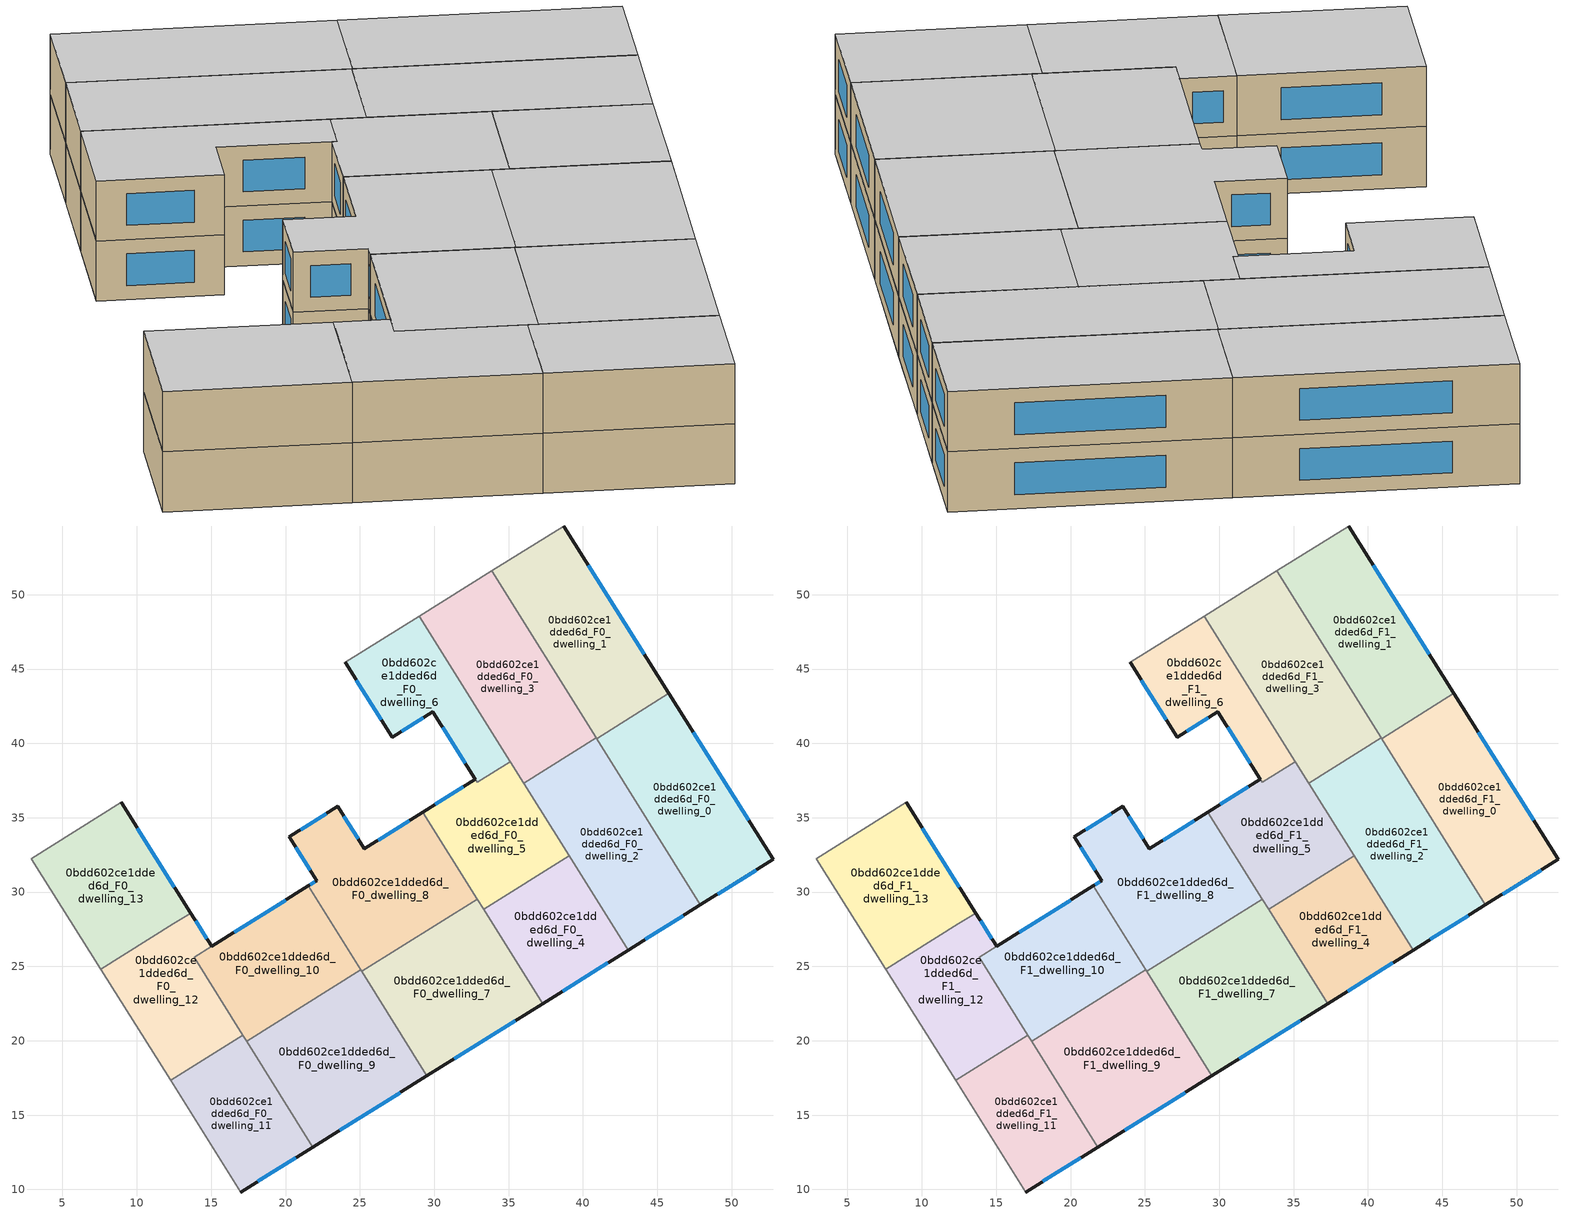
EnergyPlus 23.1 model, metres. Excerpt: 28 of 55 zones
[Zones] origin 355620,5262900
0bdd602ce1dded6d_F0_dwelling_0
 floor ground (EU_floor_Construction): 45.78,43.37 52.8,32.2 47.9,29.14 40.91,40.33 z0
 wall outside (EU_wall_Construction): 47.9,29.14 52.8,32.2 45.78,43.37 z0:3
 wall to 0bdd602ce1dded6d_F0_dwelling_1 (EU_wall_Construction): 45.78,43.37 40.91,40.33 z0:3
 wall to 0bdd602ce1dded6d_F0_dwelling_2 (EU_wall_Construction): 40.91,40.33 47.9,29.14 z0:3
 window (EU_Window_Construction): 49.05,29.85 51.65,31.48 / 51.16,34.82 47.43,40.74 z0.7:2.3
0bdd602ce1dded6d_F0_dwelling_1
 floor ground (EU_floor_Construction): 38.7,54.62 45.78,43.37 40.91,40.33 33.87,51.6 z0
 wall outside (EU_wall_Construction): 45.78,43.37 38.7,54.62 z0:3
 wall adiabatic (EU_wall_Construction): 38.7,54.62 33.87,51.6 z0:3
 wall to 0bdd602ce1dded6d_F0_dwelling_3 (EU_wall_Construction): 33.87,51.6 40.89,40.37 z0:3
 wall to 0bdd602ce1dded6d_F0_dwelling_2 (EU_wall_Construction): 40.89,40.37 40.91,40.33 z0:3
 window (EU_Window_Construction): 44.12,46.01 40.36,51.98 z0.7:2.3
0bdd602ce1dded6d_F0_dwelling_10
 floor ground (EU_floor_Construction): 21.54,30.41 25.07,24.76 17.38,19.96 13.85,25.61 z0
 wall outside (EU_wall_Construction): 21.54,30.41 15.03,26.35 z0:3
 wall to 0bdd602ce1dded6d_F0_dwelling_9 (EU_wall_Construction): 17.38,19.96 25.07,24.76 z0:3
 wall to 0bdd602ce1dded6d_F0_dwelling_12 (EU_wall_Construction): 15.03,26.35 13.85,25.61 17.13,20.37 z0:3
 wall to 0bdd602ce1dded6d_F0_dwelling_8 (EU_wall_Construction): 25.07,24.76 21.54,30.41 z0:3
 wall to 0bdd602ce1dded6d_F0_dwelling_11 (EU_wall_Construction): 17.13,20.37 17.38,19.96 z0:3
 window (EU_Window_Construction): 20.01,29.46 16.56,27.3 z0.7:2.3
0bdd602ce1dded6d_F0_dwelling_11
 floor ground (EU_floor_Construction): 17.13,20.37 21.83,12.85 17,9.83 12.27,17.34 z0
 wall outside (EU_wall_Construction): 17,9.83 21.83,12.85 z0:3
 wall adiabatic (EU_wall_Construction): 12.27,17.34 17,9.83 z0:3
 wall to 0bdd602ce1dded6d_F0_dwelling_12 (EU_wall_Construction): 17.13,20.37 12.27,17.34 z0:3
 wall to 0bdd602ce1dded6d_F0_dwelling_9 (EU_wall_Construction): 21.83,12.85 17.38,19.96 z0:3
 window (EU_Window_Construction): 18.13,10.54 20.69,12.14 z0.7:2.3
0bdd602ce1dded6d_F0_dwelling_12
 floor ground (EU_floor_Construction): 15.03,26.35 13.85,25.61 17.13,20.37 12.27,17.34 7.57,24.81 13.62,28.59 z0
 wall outside (EU_wall_Construction): 15.03,26.35 13.62,28.59 z0:3
 wall adiabatic (EU_wall_Construction): 7.57,24.81 12.27,17.34 z0:3
 wall to 0bdd602ce1dded6d_F0_dwelling_13 (EU_wall_Construction): 12.45,27.85 7.57,24.81 / 13.62,28.59 12.45,27.86 z0:3
 window (EU_Window_Construction): 14.7,26.87 13.95,28.06 z0.7:2.3
0bdd602ce1dded6d_F0_dwelling_13
 floor ground (EU_floor_Construction): 8.94,36.03 13.62,28.59 12.45,27.86 7.57,24.81 2.89,32.25 z0
 wall outside (EU_wall_Construction): 13.62,28.59 8.94,36.03 z0:3
 wall adiabatic (EU_wall_Construction): 8.94,36.03 2.89,32.25 7.57,24.81 z0:3
 window (EU_Window_Construction): 12.52,30.34 10.04,34.28 z0.7:2.3
0bdd602ce1dded6d_F0_dwelling_2
 floor ground (EU_floor_Construction): 40.89,40.37 47.9,29.14 43.04,26.1 36.02,37.33 z0
 wall outside (EU_wall_Construction): 43.04,26.1 47.9,29.14 z0:3
 wall to 0bdd602ce1dded6d_F0_dwelling_3 (EU_wall_Construction): 40.89,40.37 36.02,37.33 z0:3
 wall to 0bdd602ce1dded6d_F0_dwelling_4 (EU_wall_Construction): 39.08,32.43 43.04,26.1 z0:3
 wall to 0bdd602ce1dded6d_F0_dwelling_5 (EU_wall_Construction): 36.02,37.33 39.08,32.43 z0:3
 window (EU_Window_Construction): 44.18,26.81 46.76,28.42 z0.7:2.3
0bdd602ce1dded6d_F0_dwelling_3
 floor ground (EU_floor_Construction): 33.87,51.6 40.89,40.37 36.02,37.33 29.01,48.56 z0
 wall adiabatic (EU_wall_Construction): 33.87,51.6 29.01,48.56 z0:3
 wall to 0bdd602ce1dded6d_F0_dwelling_6 (EU_wall_Construction): 29.01,48.56 35.12,38.76 z0:3
 wall to 0bdd602ce1dded6d_F0_dwelling_5 (EU_wall_Construction): 35.12,38.76 36.02,37.33 z0:3
0bdd602ce1dded6d_F0_dwelling_4
 floor ground (EU_floor_Construction): 39.08,32.43 43.04,26.1 37.28,22.5 33.33,28.84 z0
 wall outside (EU_wall_Construction): 37.28,22.5 43.04,26.1 z0:3
 wall to 0bdd602ce1dded6d_F0_dwelling_5 (EU_wall_Construction): 39.08,32.43 33.33,28.84 z0:3
 wall to 0bdd602ce1dded6d_F0_dwelling_7 (EU_wall_Construction): 33.33,28.84 37.28,22.5 z0:3
 window (EU_Window_Construction): 38.63,23.35 41.69,25.25 z0.7:2.3
0bdd602ce1dded6d_F0_dwelling_5
 floor ground (EU_floor_Construction): 35.12,38.76 39.08,32.43 33.33,28.84 29.24,35.38 32.77,37.58 32.9,37.37 z0
 wall outside (EU_wall_Construction): 32.77,37.58 29.24,35.38 z0:3
 wall to 0bdd602ce1dded6d_F0_dwelling_8 (EU_wall_Construction): 29.24,35.38 32.89,29.53 z0:3
 wall to 0bdd602ce1dded6d_F0_dwelling_6 (EU_wall_Construction): 32.9,37.37 32.77,37.58 / 35.12,38.76 32.9,37.38 z0:3
 wall to 0bdd602ce1dded6d_F0_dwelling_7 (EU_wall_Construction): 32.89,29.53 33.33,28.84 z0:3
 window (EU_Window_Construction): 31.94,37.07 30.07,35.9 z0.7:2.3
0bdd602ce1dded6d_F0_dwelling_6
 floor ground (EU_floor_Construction): 29.01,48.56 35.12,38.76 32.9,37.38 32.76,37.59 29.91,42.14 27.17,40.42 24.01,45.44 z0
 wall outside (EU_wall_Construction): 24.01,45.44 27.17,40.42 29.91,42.14 32.76,37.59 z0:3
 wall adiabatic (EU_wall_Construction): 29.01,48.56 24.01,45.44 z0:3
 window (EU_Window_Construction): 30.58,41.07 32.09,38.66 / 27.81,40.83 29.27,41.73 / 24.75,44.26 26.43,41.6 z0.7:2.3
0bdd602ce1dded6d_F0_dwelling_7
 floor ground (EU_floor_Construction): 32.89,29.53 37.28,22.5 29.51,17.65 25.12,24.68 z0
 wall outside (EU_wall_Construction): 29.51,17.65 37.28,22.5 z0:3
 wall to 0bdd602ce1dded6d_F0_dwelling_8 (EU_wall_Construction): 32.89,29.53 25.12,24.68 z0:3
 wall to 0bdd602ce1dded6d_F0_dwelling_9 (EU_wall_Construction): 25.12,24.68 29.51,17.65 z0:3
 window (EU_Window_Construction): 31.34,18.79 35.46,21.36 z0.7:2.3
0bdd602ce1dded6d_F0_dwelling_8
 floor ground (EU_floor_Construction): 29.24,35.38 32.89,29.53 25.12,24.68 21.54,30.41 22.1,30.76 20.25,33.72 23.51,35.75 25.3,32.91 z0
 wall outside (EU_wall_Construction): 29.24,35.38 25.3,32.91 23.51,35.75 20.25,33.72 22.1,30.76 21.54,30.41 z0:3
 wall to 0bdd602ce1dded6d_F0_dwelling_9 (EU_wall_Construction): 25.07,24.76 25.12,24.68 z0:3
 window (EU_Window_Construction): 22.74,35.28 21.01,34.2 / 24.88,33.58 23.93,35.09 / 28.31,34.8 26.22,33.49 / 21.97,30.68 21.67,30.49 / 20.68,33.03 21.67,31.46 z0.7:2.3
0bdd602ce1dded6d_F0_dwelling_9
 floor ground (EU_floor_Construction): 25.07,24.76 29.51,17.65 21.83,12.85 17.38,19.96 z0
 wall outside (EU_wall_Construction): 21.83,12.85 29.51,17.65 z0:3
 window (EU_Window_Construction): 23.63,13.97 27.71,16.52 z0.7:2.3
0bdd602ce1dded6d_F1_dwelling_0
 floor to 0bdd602ce1dded6d_F0_dwelling_0 (EU_floor_Construction): 45.78,43.37 52.8,32.2 47.9,29.14 40.91,40.33 z3
 wall outside (EU_wall_Construction): 47.9,29.14 52.8,32.2 45.78,43.37 z3:6
 wall to 0bdd602ce1dded6d_F1_dwelling_1 (EU_wall_Construction): 45.78,43.37 40.91,40.33 z3:6
 wall to 0bdd602ce1dded6d_F1_dwelling_2 (EU_wall_Construction): 40.91,40.33 47.9,29.14 z3:6
 window (EU_Window_Construction): 49.05,29.85 51.65,31.48 / 51.16,34.82 47.43,40.74 z3.7:5.3
 ceiling to 0bdd602ce1dded6d_F2_dwelling_0 (EU_floor_Construction): 52.8,32.2 45.78,43.37 40.91,40.33 47.9,29.14 z6
0bdd602ce1dded6d_F1_dwelling_1
 floor to 0bdd602ce1dded6d_F0_dwelling_1 (EU_floor_Construction): 38.7,54.62 45.78,43.37 40.91,40.33 33.87,51.6 z3
 wall outside (EU_wall_Construction): 45.78,43.37 38.7,54.62 z3:6
 wall adiabatic (EU_wall_Construction): 38.7,54.62 33.87,51.6 z3:6
 wall to 0bdd602ce1dded6d_F1_dwelling_3 (EU_wall_Construction): 33.87,51.6 40.89,40.37 z3:6
 wall to 0bdd602ce1dded6d_F1_dwelling_2 (EU_wall_Construction): 40.89,40.37 40.91,40.33 z3:6
 window (EU_Window_Construction): 44.12,46.01 40.36,51.98 z3.7:5.3
 ceiling to 0bdd602ce1dded6d_F2_dwelling_1 (EU_floor_Construction): 45.78,43.37 38.7,54.62 33.87,51.6 40.91,40.33 z6
0bdd602ce1dded6d_F1_dwelling_10
 floor to 0bdd602ce1dded6d_F0_dwelling_10 (EU_floor_Construction): 21.54,30.41 25.07,24.76 17.38,19.96 13.85,25.61 z3
 wall outside (EU_wall_Construction): 21.54,30.41 15.03,26.35 z3:6
 wall to 0bdd602ce1dded6d_F1_dwelling_9 (EU_wall_Construction): 17.38,19.96 25.07,24.76 z3:6
 wall to 0bdd602ce1dded6d_F1_dwelling_12 (EU_wall_Construction): 15.03,26.35 13.85,25.61 17.13,20.37 z3:6
 wall to 0bdd602ce1dded6d_F1_dwelling_8 (EU_wall_Construction): 25.07,24.76 21.54,30.41 z3:6
 wall to 0bdd602ce1dded6d_F1_dwelling_11 (EU_wall_Construction): 17.13,20.37 17.38,19.96 z3:6
 window (EU_Window_Construction): 20.01,29.46 16.56,27.3 z3.7:5.3
 ceiling to 0bdd602ce1dded6d_F2_dwelling_10 (EU_floor_Construction): 25.07,24.76 21.54,30.41 13.85,25.61 17.38,19.96 z6
0bdd602ce1dded6d_F1_dwelling_11
 floor to 0bdd602ce1dded6d_F0_dwelling_11 (EU_floor_Construction): 17.13,20.37 21.83,12.85 17,9.83 12.27,17.34 z3
 wall outside (EU_wall_Construction): 17,9.83 21.83,12.85 z3:6
 wall adiabatic (EU_wall_Construction): 12.27,17.34 17,9.83 z3:6
 wall to 0bdd602ce1dded6d_F1_dwelling_12 (EU_wall_Construction): 17.13,20.37 12.27,17.34 z3:6
 wall to 0bdd602ce1dded6d_F1_dwelling_9 (EU_wall_Construction): 21.83,12.85 17.38,19.96 z3:6
 window (EU_Window_Construction): 18.13,10.54 20.69,12.14 z3.7:5.3
 ceiling to 0bdd602ce1dded6d_F2_dwelling_11 (EU_floor_Construction): 21.83,12.85 17.13,20.37 12.27,17.34 17,9.83 z6
0bdd602ce1dded6d_F1_dwelling_12
 floor to 0bdd602ce1dded6d_F0_dwelling_12 (EU_floor_Construction): 15.03,26.35 13.85,25.61 17.13,20.37 12.27,17.34 7.57,24.81 13.62,28.59 z3
 wall outside (EU_wall_Construction): 15.03,26.35 13.62,28.59 z3:6
 wall adiabatic (EU_wall_Construction): 7.57,24.81 12.27,17.34 z3:6
 wall to 0bdd602ce1dded6d_F1_dwelling_13 (EU_wall_Construction): 12.45,27.85 7.57,24.81 / 13.62,28.59 12.45,27.86 z3:6
 window (EU_Window_Construction): 14.7,26.87 13.95,28.06 z3.7:5.3
 ceiling to 0bdd602ce1dded6d_F2_dwelling_12 (EU_floor_Construction): 17.13,20.37 13.85,25.61 15.03,26.35 13.62,28.59 7.57,24.81 12.27,17.34 z6
0bdd602ce1dded6d_F1_dwelling_13
 floor to 0bdd602ce1dded6d_F0_dwelling_13 (EU_floor_Construction): 8.94,36.03 13.62,28.59 12.45,27.86 7.57,24.81 2.89,32.25 z3
 wall outside (EU_wall_Construction): 13.62,28.59 8.94,36.03 z3:6
 wall adiabatic (EU_wall_Construction): 8.94,36.03 2.89,32.25 7.57,24.81 z3:6
 window (EU_Window_Construction): 12.52,30.34 10.04,34.28 z3.7:5.3
 ceiling to 0bdd602ce1dded6d_F2_dwelling_13 (EU_floor_Construction): 12.45,27.86 13.62,28.59 8.94,36.03 2.89,32.25 7.57,24.81 z6
0bdd602ce1dded6d_F1_dwelling_2
 floor to 0bdd602ce1dded6d_F0_dwelling_2 (EU_floor_Construction): 40.89,40.37 47.9,29.14 43.04,26.1 36.02,37.33 z3
 wall outside (EU_wall_Construction): 43.04,26.1 47.9,29.14 z3:6
 wall to 0bdd602ce1dded6d_F1_dwelling_3 (EU_wall_Construction): 40.89,40.37 36.02,37.33 z3:6
 wall to 0bdd602ce1dded6d_F1_dwelling_4 (EU_wall_Construction): 39.08,32.43 43.04,26.1 z3:6
 wall to 0bdd602ce1dded6d_F1_dwelling_5 (EU_wall_Construction): 36.02,37.33 39.08,32.43 z3:6
 window (EU_Window_Construction): 44.18,26.81 46.76,28.42 z3.7:5.3
 ceiling to 0bdd602ce1dded6d_F2_dwelling_2 (EU_floor_Construction): 47.9,29.14 40.89,40.37 36.02,37.33 43.04,26.1 z6
0bdd602ce1dded6d_F1_dwelling_3
 floor to 0bdd602ce1dded6d_F0_dwelling_3 (EU_floor_Construction): 33.87,51.6 40.89,40.37 36.02,37.33 29.01,48.56 z3
 wall adiabatic (EU_wall_Construction): 33.87,51.6 29.01,48.56 z3:6
 wall to 0bdd602ce1dded6d_F1_dwelling_6 (EU_wall_Construction): 29.01,48.56 35.12,38.76 z3:6
 wall to 0bdd602ce1dded6d_F1_dwelling_5 (EU_wall_Construction): 35.12,38.76 36.02,37.33 z3:6
 ceiling to 0bdd602ce1dded6d_F2_dwelling_3 (EU_floor_Construction): 40.89,40.37 33.87,51.6 29.01,48.56 36.02,37.33 z6
0bdd602ce1dded6d_F1_dwelling_4
 floor to 0bdd602ce1dded6d_F0_dwelling_4 (EU_floor_Construction): 39.08,32.43 43.04,26.1 37.28,22.5 33.33,28.84 z3
 wall outside (EU_wall_Construction): 37.28,22.5 43.04,26.1 z3:6
 wall to 0bdd602ce1dded6d_F1_dwelling_5 (EU_wall_Construction): 39.08,32.43 33.33,28.84 z3:6
 wall to 0bdd602ce1dded6d_F1_dwelling_7 (EU_wall_Construction): 33.33,28.84 37.28,22.5 z3:6
 window (EU_Window_Construction): 38.63,23.35 41.69,25.25 z3.7:5.3
 ceiling to 0bdd602ce1dded6d_F2_dwelling_4 (EU_floor_Construction): 43.04,26.1 39.08,32.43 33.33,28.84 37.28,22.5 z6
0bdd602ce1dded6d_F1_dwelling_5
 floor to 0bdd602ce1dded6d_F0_dwelling_5 (EU_floor_Construction): 35.12,38.76 39.08,32.43 33.33,28.84 29.24,35.38 32.77,37.58 32.9,37.37 z3
 wall outside (EU_wall_Construction): 32.77,37.58 29.24,35.38 z3:6
 wall to 0bdd602ce1dded6d_F1_dwelling_8 (EU_wall_Construction): 29.24,35.38 32.89,29.53 z3:6
 wall to 0bdd602ce1dded6d_F1_dwelling_6 (EU_wall_Construction): 32.9,37.37 32.77,37.58 / 35.12,38.76 32.9,37.38 z3:6
 wall to 0bdd602ce1dded6d_F1_dwelling_7 (EU_wall_Construction): 32.89,29.53 33.33,28.84 z3:6
 window (EU_Window_Construction): 31.94,37.07 30.07,35.9 z3.7:5.3
 ceiling to 0bdd602ce1dded6d_F2_dwelling_5 (EU_floor_Construction): 39.08,32.43 35.12,38.76 32.9,37.37 32.77,37.58 29.24,35.38 33.33,28.84 z6
0bdd602ce1dded6d_F1_dwelling_6
 floor to 0bdd602ce1dded6d_F0_dwelling_6 (EU_floor_Construction): 29.01,48.56 35.12,38.76 32.9,37.37 32.76,37.59 29.91,42.14 27.17,40.42 24.01,45.44 z3
 wall outside (EU_wall_Construction): 24.01,45.44 27.17,40.42 29.91,42.14 32.76,37.59 z3:6
 wall adiabatic (EU_wall_Construction): 29.01,48.56 24.01,45.44 z3:6
 window (EU_Window_Construction): 30.58,41.07 32.09,38.66 / 27.81,40.83 29.27,41.73 / 24.75,44.26 26.43,41.6 z3.7:5.3
 ceiling to 0bdd602ce1dded6d_F2_dwelling_6 (EU_floor_Construction): 35.12,38.76 29.01,48.56 24.01,45.44 27.17,40.42 29.91,42.14 32.76,37.59 32.9,37.37 z6
0bdd602ce1dded6d_F1_dwelling_7
 floor to 0bdd602ce1dded6d_F0_dwelling_7 (EU_floor_Construction): 32.89,29.53 37.28,22.5 29.51,17.65 25.12,24.68 z3
 wall outside (EU_wall_Construction): 29.51,17.65 37.28,22.5 z3:6
 wall to 0bdd602ce1dded6d_F1_dwelling_8 (EU_wall_Construction): 32.89,29.53 25.12,24.68 z3:6
 wall to 0bdd602ce1dded6d_F1_dwelling_9 (EU_wall_Construction): 25.12,24.68 29.51,17.65 z3:6
 window (EU_Window_Construction): 31.34,18.79 35.46,21.36 z3.7:5.3
 ceiling to 0bdd602ce1dded6d_F2_dwelling_7 (EU_floor_Construction): 37.28,22.5 32.89,29.53 25.12,24.68 29.51,17.65 z6
0bdd602ce1dded6d_F1_dwelling_8
 floor to 0bdd602ce1dded6d_F0_dwelling_8 (EU_floor_Construction): 29.24,35.38 32.89,29.53 25.12,24.68 21.54,30.41 22.1,30.76 20.25,33.72 23.51,35.75 25.3,32.91 z3
 wall outside (EU_wall_Construction): 29.24,35.38 25.3,32.91 23.51,35.75 20.25,33.72 22.1,30.76 21.54,30.41 z3:6
 wall to 0bdd602ce1dded6d_F1_dwelling_9 (EU_wall_Construction): 25.07,24.76 25.12,24.68 z3:6
 window (EU_Window_Construction): 22.74,35.28 21.01,34.2 / 24.88,33.58 23.93,35.09 / 28.31,34.8 26.22,33.49 / 21.97,30.68 21.67,30.49 / 20.68,33.03 21.67,31.46 z3.7:5.3
 ceiling to 0bdd602ce1dded6d_F2_dwelling_8 (EU_floor_Construction): 32.89,29.53 29.24,35.38 25.3,32.91 23.51,35.75 20.25,33.72 22.1,30.76 21.54,30.41 25.12,24.68 z6
0bdd602ce1dded6d_F1_dwelling_9
 floor to 0bdd602ce1dded6d_F0_dwelling_9 (EU_floor_Construction): 25.07,24.76 29.51,17.65 21.83,12.85 17.38,19.96 z3
 wall outside (EU_wall_Construction): 21.83,12.85 29.51,17.65 z3:6
 window (EU_Window_Construction): 23.63,13.97 27.71,16.52 z3.7:5.3
 ceiling to 0bdd602ce1dded6d_F2_dwelling_9 (EU_floor_Construction): 29.51,17.65 25.07,24.76 17.38,19.96 21.83,12.85 z6
[Building]
EU S2 Campaign: North Axis=0; Terrain=City; Solar Distribution=FullExterior
[Site:Location]
Budapest.Ferenc.Liszt.Intl.AP: Latitude=47.437; Longitude=19.256; Time Zone=1; Elevation=185
[SizingPeriod:WeatherFileDays]
AnnualSizingPeriod: Begin Month=1; Begin Day of Month=1; End Month=12; End Day of Month=31; Day of Week for Start Day=Monday; Use Weather File Daylight Saving Period=No; Use Weather File Rain and Snow Indicators=No
[MATERIAL]
EU_InternalMass_Material: Roughness=MediumRough; Thickness=0.1; Conductivity=1; Density=1800; Specific Heat=900; Thermal Absorptance=0.9; Solar Absorptance=0.7; Visible Absorptance=0.7
[MATERIAL:NOMASS] Roughness=MediumRough; Thermal Absorptance=0.9; Solar Absorptance=0.7; Visible Absorptance=0.7
Name | Thermal Resistance
EU_wall_NoMass | 0.832559
EU_floor_NoMass | 0.872794
[WINDOWMATERIAL:SIMPLEGLAZINGSYSTEM]
EU_Window_SimpleGlazing: UFactor=2.79869; Solar Heat Gain Coefficient=0.75; Visible Transmittance=0.75
[CONSTRUCTION]
EU_wall_Construction: EU_wall_NoMass
EU_floor_Construction: EU_floor_NoMass
EU_Window_Construction: EU_Window_SimpleGlazing
EU_InternalMass_Construction: EU_InternalMass_Material
[ZONE] Type=1; Multiplier=1; Ceiling Height=autocalculate; Floor Area=autocalculate; Part of Total Floor Area=Yes
Name | Volume
0bdd602ce1dded6d_F0_dwelling_0; 0bdd602ce1dded6d_F1_dwelling_0 | 227.938
0bdd602ce1dded6d_F0_dwelling_1; 0bdd602ce1dded6d_F1_dwelling_1 | 227.961
0bdd602ce1dded6d_F0_dwelling_10; 0bdd602ce1dded6d_F1_dwelling_10 | 181.027
0bdd602ce1dded6d_F0_dwelling_11; 0bdd602ce1dded6d_F1_dwelling_11 | 151.982
0bdd602ce1dded6d_F0_dwelling_12; 0bdd602ce1dded6d_F1_dwelling_12 | 162.929
0bdd602ce1dded6d_F0_dwelling_13; 0bdd602ce1dded6d_F1_dwelling_13 | 187.923
0bdd602ce1dded6d_F0_dwelling_2; 0bdd602ce1dded6d_F1_dwelling_2 | 227.967
0bdd602ce1dded6d_F0_dwelling_3; 0bdd602ce1dded6d_F1_dwelling_3 | 227.969
0bdd602ce1dded6d_F0_dwelling_4; 0bdd602ce1dded6d_F1_dwelling_4 | 151.972
0bdd602ce1dded6d_F0_dwelling_5; 0bdd602ce1dded6d_F1_dwelling_5 | 155.064
0bdd602ce1dded6d_F0_dwelling_6 | 148.906
0bdd602ce1dded6d_F1_dwelling_6 | 148.909
0bdd602ce1dded6d_F0_dwelling_7; 0bdd602ce1dded6d_F1_dwelling_7 | 227.96
0bdd602ce1dded6d_F0_dwelling_8; 0bdd602ce1dded6d_F1_dwelling_8 | 227.95
0bdd602ce1dded6d_F0_dwelling_9; 0bdd602ce1dded6d_F1_dwelling_9 | 227.97
[INTERNALMASS] Construction=EU_InternalMass_Construction
Name | Zone or ZoneList | Surface Area
0bdd602ce1dded6d_F0_dwelling_0_EU_InternalMass | 0bdd602ce1dded6d_F0_dwelling_0 | 75.9794
0bdd602ce1dded6d_F0_dwelling_1_EU_InternalMass | 0bdd602ce1dded6d_F0_dwelling_1 | 75.987
0bdd602ce1dded6d_F0_dwelling_2_EU_InternalMass | 0bdd602ce1dded6d_F0_dwelling_2 | 75.9888
0bdd602ce1dded6d_F0_dwelling_3_EU_InternalMass | 0bdd602ce1dded6d_F0_dwelling_3 | 75.9896
0bdd602ce1dded6d_F0_dwelling_4_EU_InternalMass | 0bdd602ce1dded6d_F0_dwelling_4 | 50.6574
0bdd602ce1dded6d_F0_dwelling_5_EU_InternalMass | 0bdd602ce1dded6d_F0_dwelling_5 | 51.6879
0bdd602ce1dded6d_F0_dwelling_6_EU_InternalMass | 0bdd602ce1dded6d_F0_dwelling_6 | 49.6358
0bdd602ce1dded6d_F0_dwelling_7_EU_InternalMass | 0bdd602ce1dded6d_F0_dwelling_7 | 75.9865
0bdd602ce1dded6d_F0_dwelling_8_EU_InternalMass | 0bdd602ce1dded6d_F0_dwelling_8 | 75.9834
0bdd602ce1dded6d_F0_dwelling_9_EU_InternalMass | 0bdd602ce1dded6d_F0_dwelling_9 | 75.9901
0bdd602ce1dded6d_F0_dwelling_10_EU_InternalMass | 0bdd602ce1dded6d_F0_dwelling_10 | 60.3439
0bdd602ce1dded6d_F0_dwelling_11_EU_InternalMass | 0bdd602ce1dded6d_F0_dwelling_11 | 50.6608
0bdd602ce1dded6d_F0_dwelling_12_EU_InternalMass | 0bdd602ce1dded6d_F0_dwelling_12 | 54.3192
0bdd602ce1dded6d_F0_dwelling_13_EU_InternalMass | 0bdd602ce1dded6d_F0_dwelling_13 | 62.6387
0bdd602ce1dded6d_F1_dwelling_0_EU_InternalMass | 0bdd602ce1dded6d_F1_dwelling_0 | 75.9794
0bdd602ce1dded6d_F1_dwelling_1_EU_InternalMass | 0bdd602ce1dded6d_F1_dwelling_1 | 75.987
0bdd602ce1dded6d_F1_dwelling_2_EU_InternalMass | 0bdd602ce1dded6d_F1_dwelling_2 | 75.9888
0bdd602ce1dded6d_F1_dwelling_3_EU_InternalMass | 0bdd602ce1dded6d_F1_dwelling_3 | 75.9896
0bdd602ce1dded6d_F1_dwelling_4_EU_InternalMass | 0bdd602ce1dded6d_F1_dwelling_4 | 50.6574
0bdd602ce1dded6d_F1_dwelling_5_EU_InternalMass | 0bdd602ce1dded6d_F1_dwelling_5 | 51.6879
0bdd602ce1dded6d_F1_dwelling_6_EU_InternalMass | 0bdd602ce1dded6d_F1_dwelling_6 | 49.6358
0bdd602ce1dded6d_F1_dwelling_7_EU_InternalMass | 0bdd602ce1dded6d_F1_dwelling_7 | 75.9865
0bdd602ce1dded6d_F1_dwelling_8_EU_InternalMass | 0bdd602ce1dded6d_F1_dwelling_8 | 75.9834
0bdd602ce1dded6d_F1_dwelling_9_EU_InternalMass | 0bdd602ce1dded6d_F1_dwelling_9 | 75.9901
0bdd602ce1dded6d_F1_dwelling_10_EU_InternalMass | 0bdd602ce1dded6d_F1_dwelling_10 | 60.3439
0bdd602ce1dded6d_F1_dwelling_11_EU_InternalMass | 0bdd602ce1dded6d_F1_dwelling_11 | 50.6608
0bdd602ce1dded6d_F1_dwelling_12_EU_InternalMass | 0bdd602ce1dded6d_F1_dwelling_12 | 54.3192
0bdd602ce1dded6d_F1_dwelling_13_EU_InternalMass | 0bdd602ce1dded6d_F1_dwelling_13 | 62.6387
[OTHEREQUIPMENT] Fuel Type=Electricity; Design Level Calculation Method=Watts/Area; Power per Zone Floor Area=1; Fraction Latent=0; Fraction Radiant=0; Fraction Lost=0; Carbon Dioxide Generation Rate=0; EndUse Subcategory=EU_Step8_InternalGains
Name | Zone or ZoneList or Space or SpaceList | Schedule
EU_Step8_InternalGain_0bdd602ce1dded6d_F0_dwelling_0_f000 | 0bdd602ce1dded6d_F0_dwelling_0 | EU_Step8_GainSchedule_0bdd602ce1dded6d_F0_dwelling_0_f000
EU_Step8_InternalGain_0bdd602ce1dded6d_F0_dwelling_1_f000 | 0bdd602ce1dded6d_F0_dwelling_1 | EU_Step8_GainSchedule_0bdd602ce1dded6d_F0_dwelling_1_f000
EU_Step8_InternalGain_0bdd602ce1dded6d_F0_dwelling_2_f000 | 0bdd602ce1dded6d_F0_dwelling_2 | EU_Step8_GainSchedule_0bdd602ce1dded6d_F0_dwelling_2_f000
EU_Step8_InternalGain_0bdd602ce1dded6d_F0_dwelling_3_f000 | 0bdd602ce1dded6d_F0_dwelling_3 | EU_Step8_GainSchedule_0bdd602ce1dded6d_F0_dwelling_3_f000
EU_Step8_InternalGain_0bdd602ce1dded6d_F0_dwelling_4_f000 | 0bdd602ce1dded6d_F0_dwelling_4 | EU_Step8_GainSchedule_0bdd602ce1dded6d_F0_dwelling_4_f000
EU_Step8_InternalGain_0bdd602ce1dded6d_F0_dwelling_5_f000 | 0bdd602ce1dded6d_F0_dwelling_5 | EU_Step8_GainSchedule_0bdd602ce1dded6d_F0_dwelling_5_f000
EU_Step8_InternalGain_0bdd602ce1dded6d_F0_dwelling_6_f000 | 0bdd602ce1dded6d_F0_dwelling_6 | EU_Step8_GainSchedule_0bdd602ce1dded6d_F0_dwelling_6_f000
EU_Step8_InternalGain_0bdd602ce1dded6d_F0_dwelling_7_f000 | 0bdd602ce1dded6d_F0_dwelling_7 | EU_Step8_GainSchedule_0bdd602ce1dded6d_F0_dwelling_7_f000
EU_Step8_InternalGain_0bdd602ce1dded6d_F0_dwelling_8_f000 | 0bdd602ce1dded6d_F0_dwelling_8 | EU_Step8_GainSchedule_0bdd602ce1dded6d_F0_dwelling_8_f000
EU_Step8_InternalGain_0bdd602ce1dded6d_F0_dwelling_9_f000 | 0bdd602ce1dded6d_F0_dwelling_9 | EU_Step8_GainSchedule_0bdd602ce1dded6d_F0_dwelling_9_f000
EU_Step8_InternalGain_0bdd602ce1dded6d_F0_dwelling_10_f000 | 0bdd602ce1dded6d_F0_dwelling_10 | EU_Step8_GainSchedule_0bdd602ce1dded6d_F0_dwelling_10_f000
EU_Step8_InternalGain_0bdd602ce1dded6d_F0_dwelling_11_f000 | 0bdd602ce1dded6d_F0_dwelling_11 | EU_Step8_GainSchedule_0bdd602ce1dded6d_F0_dwelling_11_f000
EU_Step8_InternalGain_0bdd602ce1dded6d_F0_dwelling_12_f000 | 0bdd602ce1dded6d_F0_dwelling_12 | EU_Step8_GainSchedule_0bdd602ce1dded6d_F0_dwelling_12_f000
EU_Step8_InternalGain_0bdd602ce1dded6d_F0_dwelling_13_f000 | 0bdd602ce1dded6d_F0_dwelling_13 | EU_Step8_GainSchedule_0bdd602ce1dded6d_F0_dwelling_13_f000
EU_Step8_InternalGain_0bdd602ce1dded6d_F1_dwelling_0_f000 | 0bdd602ce1dded6d_F1_dwelling_0 | EU_Step8_GainSchedule_0bdd602ce1dded6d_F1_dwelling_0_f000
EU_Step8_InternalGain_0bdd602ce1dded6d_F1_dwelling_1_f000 | 0bdd602ce1dded6d_F1_dwelling_1 | EU_Step8_GainSchedule_0bdd602ce1dded6d_F1_dwelling_1_f000
EU_Step8_InternalGain_0bdd602ce1dded6d_F1_dwelling_2_f000 | 0bdd602ce1dded6d_F1_dwelling_2 | EU_Step8_GainSchedule_0bdd602ce1dded6d_F1_dwelling_2_f000
EU_Step8_InternalGain_0bdd602ce1dded6d_F1_dwelling_3_f000 | 0bdd602ce1dded6d_F1_dwelling_3 | EU_Step8_GainSchedule_0bdd602ce1dded6d_F1_dwelling_3_f000
EU_Step8_InternalGain_0bdd602ce1dded6d_F1_dwelling_4_f000 | 0bdd602ce1dded6d_F1_dwelling_4 | EU_Step8_GainSchedule_0bdd602ce1dded6d_F1_dwelling_4_f000
EU_Step8_InternalGain_0bdd602ce1dded6d_F1_dwelling_5_f000 | 0bdd602ce1dded6d_F1_dwelling_5 | EU_Step8_GainSchedule_0bdd602ce1dded6d_F1_dwelling_5_f000
EU_Step8_InternalGain_0bdd602ce1dded6d_F1_dwelling_6_f000 | 0bdd602ce1dded6d_F1_dwelling_6 | EU_Step8_GainSchedule_0bdd602ce1dded6d_F1_dwelling_6_f000
EU_Step8_InternalGain_0bdd602ce1dded6d_F1_dwelling_7_f000 | 0bdd602ce1dded6d_F1_dwelling_7 | EU_Step8_GainSchedule_0bdd602ce1dded6d_F1_dwelling_7_f000
EU_Step8_InternalGain_0bdd602ce1dded6d_F1_dwelling_8_f000 | 0bdd602ce1dded6d_F1_dwelling_8 | EU_Step8_GainSchedule_0bdd602ce1dded6d_F1_dwelling_8_f000
EU_Step8_InternalGain_0bdd602ce1dded6d_F1_dwelling_9_f000 | 0bdd602ce1dded6d_F1_dwelling_9 | EU_Step8_GainSchedule_0bdd602ce1dded6d_F1_dwelling_9_f000
EU_Step8_InternalGain_0bdd602ce1dded6d_F1_dwelling_10_f000 | 0bdd602ce1dded6d_F1_dwelling_10 | EU_Step8_GainSchedule_0bdd602ce1dded6d_F1_dwelling_10_f000
EU_Step8_InternalGain_0bdd602ce1dded6d_F1_dwelling_11_f000 | 0bdd602ce1dded6d_F1_dwelling_11 | EU_Step8_GainSchedule_0bdd602ce1dded6d_F1_dwelling_11_f000
EU_Step8_InternalGain_0bdd602ce1dded6d_F1_dwelling_12_f000 | 0bdd602ce1dded6d_F1_dwelling_12 | EU_Step8_GainSchedule_0bdd602ce1dded6d_F1_dwelling_12_f000
EU_Step8_InternalGain_0bdd602ce1dded6d_F1_dwelling_13_f000 | 0bdd602ce1dded6d_F1_dwelling_13 | EU_Step8_GainSchedule_0bdd602ce1dded6d_F1_dwelling_13_f000
[ZONEVENTILATION:DESIGNFLOWRATE] Schedule=EU_AlwaysOn; Design Flow Rate Calculation Method=AirChanges/Hour; Air Changes per Hour=0.475469; Ventilation Type=Natural; Fan Pressure Rise=0; Fan Total Efficiency=1; Constant Term Coefficient=1; Temperature Term Coefficient=0; Velocity Term Coefficient=0; Velocity Squared Term Coefficient=0; Minimum Indoor Temperature=-100; Maximum Indoor Temperature=100; Delta Temperature=-100; Minimum Outdoor Temperature=-100; Maximum Outdoor Temperature=100; Maximum Wind Speed=40
Name | Zone or ZoneList or Space or SpaceList
EU_ConstantAir_0bdd602ce1dded6d_F0_dwelling_0 | 0bdd602ce1dded6d_F0_dwelling_0
EU_ConstantAir_0bdd602ce1dded6d_F0_dwelling_1 | 0bdd602ce1dded6d_F0_dwelling_1
EU_ConstantAir_0bdd602ce1dded6d_F0_dwelling_2 | 0bdd602ce1dded6d_F0_dwelling_2
EU_ConstantAir_0bdd602ce1dded6d_F0_dwelling_3 | 0bdd602ce1dded6d_F0_dwelling_3
EU_ConstantAir_0bdd602ce1dded6d_F0_dwelling_4 | 0bdd602ce1dded6d_F0_dwelling_4
EU_ConstantAir_0bdd602ce1dded6d_F0_dwelling_5 | 0bdd602ce1dded6d_F0_dwelling_5
EU_ConstantAir_0bdd602ce1dded6d_F0_dwelling_6 | 0bdd602ce1dded6d_F0_dwelling_6
EU_ConstantAir_0bdd602ce1dded6d_F0_dwelling_7 | 0bdd602ce1dded6d_F0_dwelling_7
EU_ConstantAir_0bdd602ce1dded6d_F0_dwelling_8 | 0bdd602ce1dded6d_F0_dwelling_8
EU_ConstantAir_0bdd602ce1dded6d_F0_dwelling_9 | 0bdd602ce1dded6d_F0_dwelling_9
EU_ConstantAir_0bdd602ce1dded6d_F0_dwelling_10 | 0bdd602ce1dded6d_F0_dwelling_10
EU_ConstantAir_0bdd602ce1dded6d_F0_dwelling_11 | 0bdd602ce1dded6d_F0_dwelling_11
EU_ConstantAir_0bdd602ce1dded6d_F0_dwelling_12 | 0bdd602ce1dded6d_F0_dwelling_12
EU_ConstantAir_0bdd602ce1dded6d_F0_dwelling_13 | 0bdd602ce1dded6d_F0_dwelling_13
EU_ConstantAir_0bdd602ce1dded6d_F1_dwelling_0 | 0bdd602ce1dded6d_F1_dwelling_0
EU_ConstantAir_0bdd602ce1dded6d_F1_dwelling_1 | 0bdd602ce1dded6d_F1_dwelling_1
EU_ConstantAir_0bdd602ce1dded6d_F1_dwelling_2 | 0bdd602ce1dded6d_F1_dwelling_2
EU_ConstantAir_0bdd602ce1dded6d_F1_dwelling_3 | 0bdd602ce1dded6d_F1_dwelling_3
EU_ConstantAir_0bdd602ce1dded6d_F1_dwelling_4 | 0bdd602ce1dded6d_F1_dwelling_4
EU_ConstantAir_0bdd602ce1dded6d_F1_dwelling_5 | 0bdd602ce1dded6d_F1_dwelling_5
EU_ConstantAir_0bdd602ce1dded6d_F1_dwelling_6 | 0bdd602ce1dded6d_F1_dwelling_6
EU_ConstantAir_0bdd602ce1dded6d_F1_dwelling_7 | 0bdd602ce1dded6d_F1_dwelling_7
EU_ConstantAir_0bdd602ce1dded6d_F1_dwelling_8 | 0bdd602ce1dded6d_F1_dwelling_8
EU_ConstantAir_0bdd602ce1dded6d_F1_dwelling_9 | 0bdd602ce1dded6d_F1_dwelling_9
EU_ConstantAir_0bdd602ce1dded6d_F1_dwelling_10 | 0bdd602ce1dded6d_F1_dwelling_10
EU_ConstantAir_0bdd602ce1dded6d_F1_dwelling_11 | 0bdd602ce1dded6d_F1_dwelling_11
EU_ConstantAir_0bdd602ce1dded6d_F1_dwelling_12 | 0bdd602ce1dded6d_F1_dwelling_12
EU_ConstantAir_0bdd602ce1dded6d_F1_dwelling_13 | 0bdd602ce1dded6d_F1_dwelling_13
[HVACTEMPLATE:THERMOSTAT] Constant Heating Setpoint=20; Constant Cooling Setpoint=50
EU_HeatOnly_0bdd602ce1dded6d_F0_dwelling_0; EU_HeatOnly_0bdd602ce1dded6d_F0_dwelling_1; EU_HeatOnly_0bdd602ce1dded6d_F0_dwelling_2; EU_HeatOnly_0bdd602ce1dded6d_F0_dwelling_3; EU_HeatOnly_0bdd602ce1dded6d_F0_dwelling_4; EU_HeatOnly_0bdd602ce1dded6d_F0_dwelling_5; EU_HeatOnly_0bdd602ce1dded6d_F0_dwelling_6; EU_HeatOnly_0bdd602ce1dded6d_F0_dwelling_7; EU_HeatOnly_0bdd602ce1dded6d_F0_dwelling_8; EU_HeatOnly_0bdd602ce1dded6d_F0_dwelling_9; EU_HeatOnly_0bdd602ce1dded6d_F0_dwelling_10; EU_HeatOnly_0bdd602ce1dded6d_F0_dwelling_11; EU_HeatOnly_0bdd602ce1dded6d_F0_dwelling_12; EU_HeatOnly_0bdd602ce1dded6d_F0_dwelling_13; EU_HeatOnly_0bdd602ce1dded6d_F1_dwelling_0; EU_HeatOnly_0bdd602ce1dded6d_F1_dwelling_1; EU_HeatOnly_0bdd602ce1dded6d_F1_dwelling_2; EU_HeatOnly_0bdd602ce1dded6d_F1_dwelling_3; EU_HeatOnly_0bdd602ce1dded6d_F1_dwelling_4; EU_HeatOnly_0bdd602ce1dded6d_F1_dwelling_5; EU_HeatOnly_0bdd602ce1dded6d_F1_dwelling_6; EU_HeatOnly_0bdd602ce1dded6d_F1_dwelling_7; EU_HeatOnly_0bdd602ce1dded6d_F1_dwelling_8; EU_HeatOnly_0bdd602ce1dded6d_F1_dwelling_9; EU_HeatOnly_0bdd602ce1dded6d_F1_dwelling_10; EU_HeatOnly_0bdd602ce1dded6d_F1_dwelling_11; EU_HeatOnly_0bdd602ce1dded6d_F1_dwelling_12; EU_HeatOnly_0bdd602ce1dded6d_F1_dwelling_13; EU_HeatOnly_0bdd602ce1dded6d_F2_dwelling_0; EU_HeatOnly_0bdd602ce1dded6d_F2_dwelling_1; EU_HeatOnly_0bdd602ce1dded6d_F2_dwelling_2; EU_HeatOnly_0bdd602ce1dded6d_F2_dwelling_3; EU_HeatOnly_0bdd602ce1dded6d_F2_dwelling_4; EU_HeatOnly_0bdd602ce1dded6d_F2_dwelling_5; EU_HeatOnly_0bdd602ce1dded6d_F2_dwelling_6; EU_HeatOnly_0bdd602ce1dded6d_F2_dwelling_7; EU_HeatOnly_0bdd602ce1dded6d_F2_dwelling_8; EU_HeatOnly_0bdd602ce1dded6d_F2_dwelling_9; EU_HeatOnly_0bdd602ce1dded6d_F2_dwelling_10; EU_HeatOnly_0bdd602ce1dded6d_F2_dwelling_11; EU_HeatOnly_0bdd602ce1dded6d_F2_dwelling_12; EU_HeatOnly_0bdd602ce1dded6d_F2_dwelling_13; EU_HeatOnly_0bdd602ce1dded6d_F3_dwelling_0; EU_HeatOnly_0bdd602ce1dded6d_F3_dwelling_1; EU_HeatOnly_0bdd602ce1dded6d_F3_dwelling_2; EU_HeatOnly_0bdd602ce1dded6d_F3_dwelling_3; EU_HeatOnly_0bdd602ce1dded6d_F3_dwelling_4; EU_HeatOnly_0bdd602ce1dded6d_F3_dwelling_5; EU_HeatOnly_0bdd602ce1dded6d_F3_dwelling_6; EU_HeatOnly_0bdd602ce1dded6d_F3_dwelling_7; EU_HeatOnly_0bdd602ce1dded6d_F3_dwelling_8; EU_HeatOnly_0bdd602ce1dded6d_F3_dwelling_9; EU_HeatOnly_0bdd602ce1dded6d_F3_dwelling_10; EU_HeatOnly_0bdd602ce1dded6d_F3_dwelling_11; EU_HeatOnly_0bdd602ce1dded6d_F3_dwelling_12
[HVACTEMPLATE:ZONE:IDEALLOADSAIRSYSTEM] System Availability Schedule=EU_AlwaysOn; Maximum Heating Supply Air Temperature=50; Minimum Cooling Supply Air Temperature=13; Maximum Heating Supply Air Humidity Ratio=0.0156; Minimum Cooling Supply Air Humidity Ratio=0.0077; Heating Limit=NoLimit; Cooling Limit=NoLimit; Heating Availability Schedule=EU_AlwaysOn; Cooling Availability Schedule=EU_CoolingOff; Dehumidification Control Type=ConstantSensibleHeatRatio; Cooling Sensible Heat Ratio=0.7; Dehumidification Setpoint=60; Humidification Control Type=None; Humidification Setpoint=30; Outdoor Air Method=None; Outdoor Air Flow Rate per Person=0.00944; Outdoor Air Flow Rate per Zone Floor Area=0; Outdoor Air Flow Rate per Zone=0; Demand Controlled Ventilation Type=None; Outdoor Air Economizer Type=NoEconomizer; Heat Recovery Type=None; Sensible Heat Recovery Effectiveness=0.7; Latent Heat Recovery Effectiveness=0.65
Name | Template Thermostat
0bdd602ce1dded6d_F0_dwelling_0 | EU_HeatOnly_0bdd602ce1dded6d_F0_dwelling_0
0bdd602ce1dded6d_F0_dwelling_1 | EU_HeatOnly_0bdd602ce1dded6d_F0_dwelling_1
0bdd602ce1dded6d_F0_dwelling_2 | EU_HeatOnly_0bdd602ce1dded6d_F0_dwelling_2
0bdd602ce1dded6d_F0_dwelling_3 | EU_HeatOnly_0bdd602ce1dded6d_F0_dwelling_3
0bdd602ce1dded6d_F0_dwelling_4 | EU_HeatOnly_0bdd602ce1dded6d_F0_dwelling_4
0bdd602ce1dded6d_F0_dwelling_5 | EU_HeatOnly_0bdd602ce1dded6d_F0_dwelling_5
0bdd602ce1dded6d_F0_dwelling_6 | EU_HeatOnly_0bdd602ce1dded6d_F0_dwelling_6
0bdd602ce1dded6d_F0_dwelling_7 | EU_HeatOnly_0bdd602ce1dded6d_F0_dwelling_7
0bdd602ce1dded6d_F0_dwelling_8 | EU_HeatOnly_0bdd602ce1dded6d_F0_dwelling_8
0bdd602ce1dded6d_F0_dwelling_9 | EU_HeatOnly_0bdd602ce1dded6d_F0_dwelling_9
0bdd602ce1dded6d_F0_dwelling_10 | EU_HeatOnly_0bdd602ce1dded6d_F0_dwelling_10
0bdd602ce1dded6d_F0_dwelling_11 | EU_HeatOnly_0bdd602ce1dded6d_F0_dwelling_11
0bdd602ce1dded6d_F0_dwelling_12 | EU_HeatOnly_0bdd602ce1dded6d_F0_dwelling_12
0bdd602ce1dded6d_F0_dwelling_13 | EU_HeatOnly_0bdd602ce1dded6d_F0_dwelling_13
0bdd602ce1dded6d_F1_dwelling_0 | EU_HeatOnly_0bdd602ce1dded6d_F1_dwelling_0
0bdd602ce1dded6d_F1_dwelling_1 | EU_HeatOnly_0bdd602ce1dded6d_F1_dwelling_1
0bdd602ce1dded6d_F1_dwelling_2 | EU_HeatOnly_0bdd602ce1dded6d_F1_dwelling_2
0bdd602ce1dded6d_F1_dwelling_3 | EU_HeatOnly_0bdd602ce1dded6d_F1_dwelling_3
0bdd602ce1dded6d_F1_dwelling_4 | EU_HeatOnly_0bdd602ce1dded6d_F1_dwelling_4
0bdd602ce1dded6d_F1_dwelling_5 | EU_HeatOnly_0bdd602ce1dded6d_F1_dwelling_5
0bdd602ce1dded6d_F1_dwelling_6 | EU_HeatOnly_0bdd602ce1dded6d_F1_dwelling_6
0bdd602ce1dded6d_F1_dwelling_7 | EU_HeatOnly_0bdd602ce1dded6d_F1_dwelling_7
0bdd602ce1dded6d_F1_dwelling_8 | EU_HeatOnly_0bdd602ce1dded6d_F1_dwelling_8
0bdd602ce1dded6d_F1_dwelling_9 | EU_HeatOnly_0bdd602ce1dded6d_F1_dwelling_9
0bdd602ce1dded6d_F1_dwelling_10 | EU_HeatOnly_0bdd602ce1dded6d_F1_dwelling_10
0bdd602ce1dded6d_F1_dwelling_11 | EU_HeatOnly_0bdd602ce1dded6d_F1_dwelling_11
0bdd602ce1dded6d_F1_dwelling_12 | EU_HeatOnly_0bdd602ce1dded6d_F1_dwelling_12
0bdd602ce1dded6d_F1_dwelling_13 | EU_HeatOnly_0bdd602ce1dded6d_F1_dwelling_13
[SIZING:ZONE] Zone Cooling Design Supply Air Temperature Input Method=SupplyAirTemperature; Zone Cooling Design Supply Air Temperature=13; Zone Heating Design Supply Air Temperature Input Method=SupplyAirTemperature; Zone Heating Design Supply Air Temperature=50; Zone Cooling Design Supply Air Humidity Ratio=0.008; Zone Heating Design Supply Air Humidity Ratio=0.008; Cooling Design Air Flow Method=DesignDay; Cooling Design Air Flow Rate=0; Cooling Minimum Air Flow per Zone Floor Area=0.000762; Cooling Minimum Air Flow=0; Cooling Minimum Air Flow Fraction=0.2; Heating Design Air Flow Method=DesignDay; Heating Design Air Flow Rate=0; Heating Maximum Air Flow per Zone Floor Area=0.002032; Heating Maximum Air Flow=0.141576; Heating Maximum Air Flow Fraction=0.3; Account for Dedicated Outdoor Air System=No; Dedicated Outdoor Air System Control Strategy=NeutralSupplyAir; Dedicated Outdoor Air Low Setpoint Temperature for Design=autosize; Dedicated Outdoor Air High Setpoint Temperature for Design=autosize; Zone Load Sizing Method=Sensible Load Only No Latent Load; Zone Latent Cooling Design Supply Air Humidity Ratio Input Method=HumidityRatioDifference; Zone Cooling Design Supply Air Humidity Ratio Difference=0.005; Zone Latent Heating Design Supply Air Humidity Ratio Input Method=HumidityRatioDifference; Zone Humidification Design Supply Air Humidity Ratio Difference=0.005
0bdd602ce1dded6d_F0_dwelling_0; 0bdd602ce1dded6d_F0_dwelling_1; 0bdd602ce1dded6d_F0_dwelling_2; 0bdd602ce1dded6d_F0_dwelling_3; 0bdd602ce1dded6d_F0_dwelling_4; 0bdd602ce1dded6d_F0_dwelling_5; 0bdd602ce1dded6d_F0_dwelling_6; 0bdd602ce1dded6d_F0_dwelling_7; 0bdd602ce1dded6d_F0_dwelling_8; 0bdd602ce1dded6d_F0_dwelling_9; 0bdd602ce1dded6d_F0_dwelling_10; 0bdd602ce1dded6d_F0_dwelling_11; 0bdd602ce1dded6d_F0_dwelling_12; 0bdd602ce1dded6d_F0_dwelling_13; 0bdd602ce1dded6d_F1_dwelling_0; 0bdd602ce1dded6d_F1_dwelling_1; 0bdd602ce1dded6d_F1_dwelling_2; 0bdd602ce1dded6d_F1_dwelling_3; 0bdd602ce1dded6d_F1_dwelling_4; 0bdd602ce1dded6d_F1_dwelling_5; 0bdd602ce1dded6d_F1_dwelling_6; 0bdd602ce1dded6d_F1_dwelling_7; 0bdd602ce1dded6d_F1_dwelling_8; 0bdd602ce1dded6d_F1_dwelling_9; 0bdd602ce1dded6d_F1_dwelling_10; 0bdd602ce1dded6d_F1_dwelling_11; 0bdd602ce1dded6d_F1_dwelling_12; 0bdd602ce1dded6d_F1_dwelling_13
[SCHEDULE:CONSTANT]
Name | Hourly Value
EU_AlwaysOn | 1
EU_CoolingOff | 0
[SCHEDULE:FILE] Column Number=1; Rows to Skip at Top=0; Number of Hours of Data=8760; Column Separator=Comma; Interpolate to Timestep=No; Minutes per Item=60; Adjust Schedule for Daylight Savings=Yes
Name | File
EU_Step8_GainSchedule_0bdd602ce1dded6d_F0_dwelling_0_f000 | ../../schedules/0bdd602ce1dded6d/0bdd602ce1dded6d_F0_dwelling_0_f000_gain.csv
EU_Step8_GainSchedule_0bdd602ce1dded6d_F0_dwelling_1_f000 | ../../schedules/0bdd602ce1dded6d/0bdd602ce1dded6d_F0_dwelling_1_f000_gain.csv
EU_Step8_GainSchedule_0bdd602ce1dded6d_F0_dwelling_2_f000 | ../../schedules/0bdd602ce1dded6d/0bdd602ce1dded6d_F0_dwelling_2_f000_gain.csv
EU_Step8_GainSchedule_0bdd602ce1dded6d_F0_dwelling_3_f000 | ../../schedules/0bdd602ce1dded6d/0bdd602ce1dded6d_F0_dwelling_3_f000_gain.csv
EU_Step8_GainSchedule_0bdd602ce1dded6d_F0_dwelling_4_f000 | ../../schedules/0bdd602ce1dded6d/0bdd602ce1dded6d_F0_dwelling_4_f000_gain.csv
EU_Step8_GainSchedule_0bdd602ce1dded6d_F0_dwelling_5_f000 | ../../schedules/0bdd602ce1dded6d/0bdd602ce1dded6d_F0_dwelling_5_f000_gain.csv
EU_Step8_GainSchedule_0bdd602ce1dded6d_F0_dwelling_6_f000 | ../../schedules/0bdd602ce1dded6d/0bdd602ce1dded6d_F0_dwelling_6_f000_gain.csv
EU_Step8_GainSchedule_0bdd602ce1dded6d_F0_dwelling_7_f000 | ../../schedules/0bdd602ce1dded6d/0bdd602ce1dded6d_F0_dwelling_7_f000_gain.csv
EU_Step8_GainSchedule_0bdd602ce1dded6d_F0_dwelling_8_f000 | ../../schedules/0bdd602ce1dded6d/0bdd602ce1dded6d_F0_dwelling_8_f000_gain.csv
EU_Step8_GainSchedule_0bdd602ce1dded6d_F0_dwelling_9_f000 | ../../schedules/0bdd602ce1dded6d/0bdd602ce1dded6d_F0_dwelling_9_f000_gain.csv
EU_Step8_GainSchedule_0bdd602ce1dded6d_F0_dwelling_10_f000 | ../../schedules/0bdd602ce1dded6d/0bdd602ce1dded6d_F0_dwelling_10_f000_gain.csv
EU_Step8_GainSchedule_0bdd602ce1dded6d_F0_dwelling_11_f000 | ../../schedules/0bdd602ce1dded6d/0bdd602ce1dded6d_F0_dwelling_11_f000_gain.csv
EU_Step8_GainSchedule_0bdd602ce1dded6d_F0_dwelling_12_f000 | ../../schedules/0bdd602ce1dded6d/0bdd602ce1dded6d_F0_dwelling_12_f000_gain.csv
EU_Step8_GainSchedule_0bdd602ce1dded6d_F0_dwelling_13_f000 | ../../schedules/0bdd602ce1dded6d/0bdd602ce1dded6d_F0_dwelling_13_f000_gain.csv
EU_Step8_GainSchedule_0bdd602ce1dded6d_F1_dwelling_0_f000 | ../../schedules/0bdd602ce1dded6d/0bdd602ce1dded6d_F1_dwelling_0_f000_gain.csv
EU_Step8_GainSchedule_0bdd602ce1dded6d_F1_dwelling_1_f000 | ../../schedules/0bdd602ce1dded6d/0bdd602ce1dded6d_F1_dwelling_1_f000_gain.csv
EU_Step8_GainSchedule_0bdd602ce1dded6d_F1_dwelling_2_f000 | ../../schedules/0bdd602ce1dded6d/0bdd602ce1dded6d_F1_dwelling_2_f000_gain.csv
EU_Step8_GainSchedule_0bdd602ce1dded6d_F1_dwelling_3_f000 | ../../schedules/0bdd602ce1dded6d/0bdd602ce1dded6d_F1_dwelling_3_f000_gain.csv
EU_Step8_GainSchedule_0bdd602ce1dded6d_F1_dwelling_4_f000 | ../../schedules/0bdd602ce1dded6d/0bdd602ce1dded6d_F1_dwelling_4_f000_gain.csv
EU_Step8_GainSchedule_0bdd602ce1dded6d_F1_dwelling_5_f000 | ../../schedules/0bdd602ce1dded6d/0bdd602ce1dded6d_F1_dwelling_5_f000_gain.csv
EU_Step8_GainSchedule_0bdd602ce1dded6d_F1_dwelling_6_f000 | ../../schedules/0bdd602ce1dded6d/0bdd602ce1dded6d_F1_dwelling_6_f000_gain.csv
EU_Step8_GainSchedule_0bdd602ce1dded6d_F1_dwelling_7_f000 | ../../schedules/0bdd602ce1dded6d/0bdd602ce1dded6d_F1_dwelling_7_f000_gain.csv
EU_Step8_GainSchedule_0bdd602ce1dded6d_F1_dwelling_8_f000 | ../../schedules/0bdd602ce1dded6d/0bdd602ce1dded6d_F1_dwelling_8_f000_gain.csv
EU_Step8_GainSchedule_0bdd602ce1dded6d_F1_dwelling_9_f000 | ../../schedules/0bdd602ce1dded6d/0bdd602ce1dded6d_F1_dwelling_9_f000_gain.csv
EU_Step8_GainSchedule_0bdd602ce1dded6d_F1_dwelling_10_f000 | ../../schedules/0bdd602ce1dded6d/0bdd602ce1dded6d_F1_dwelling_10_f000_gain.csv
EU_Step8_GainSchedule_0bdd602ce1dded6d_F1_dwelling_11_f000 | ../../schedules/0bdd602ce1dded6d/0bdd602ce1dded6d_F1_dwelling_11_f000_gain.csv
EU_Step8_GainSchedule_0bdd602ce1dded6d_F1_dwelling_12_f000 | ../../schedules/0bdd602ce1dded6d/0bdd602ce1dded6d_F1_dwelling_12_f000_gain.csv
EU_Step8_GainSchedule_0bdd602ce1dded6d_F1_dwelling_13_f000 | ../../schedules/0bdd602ce1dded6d/0bdd602ce1dded6d_F1_dwelling_13_f000_gain.csv
